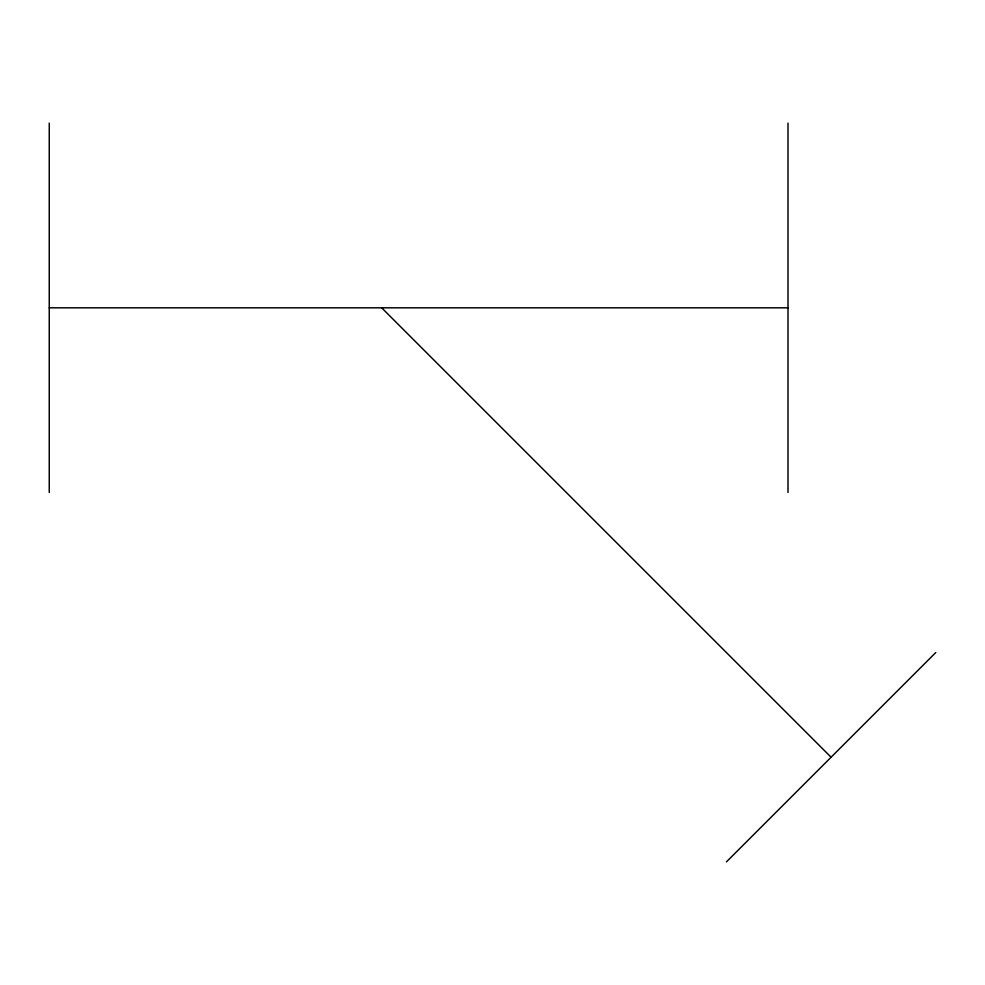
<?xml version="1.0" encoding="UTF-8"?>
<svg xmlns="http://www.w3.org/2000/svg" width="985" height="985" viewBox="0 0 985 985"><rect width="100%" height="100%" fill="white"/><g stroke="black" fill="none" stroke-linecap="round" stroke-linejoin="round"><path stroke-width="1.48" d="M726.438 861.875L935.75 652.562M49.25 307.812L788 307.812M381.688 307.812L831.094 757.219M788 123.125L788 492.5M49.25 123.125L49.25 492.5"/></g></svg>
